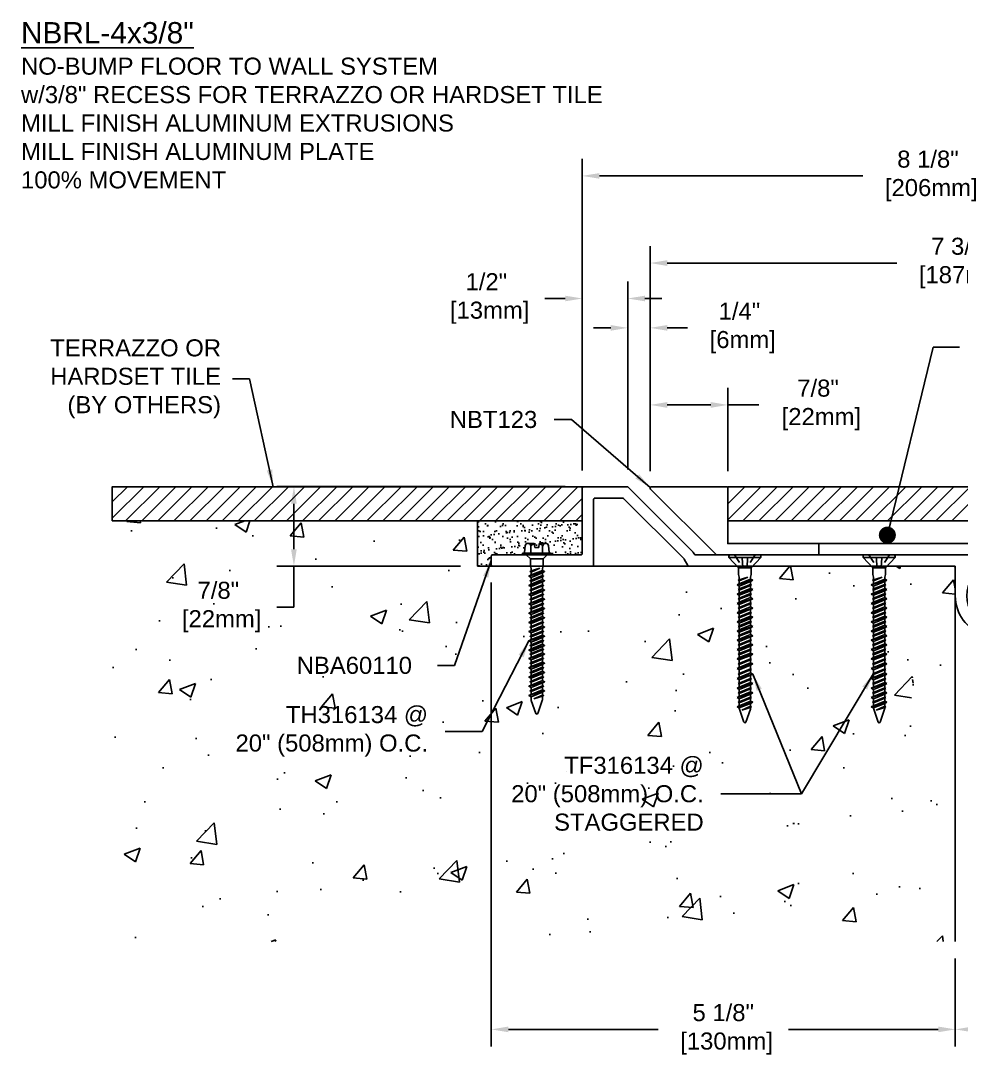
# Model space of a CAD drawing. Header units: inches. Extents: x -12.3 to 24.3, y -3.2 to 8.3.
# Drawn here: x -12.27 to -1.94, y -3.2 to 8.33 of the extents above; entities that cross this region are included whole.
import ezdxf

# ---------------------------------------------------------------- set-up
doc = ezdxf.new("R2010")
doc.units = ezdxf.units.IN
doc.header["$MEASUREMENT"] = 0
doc.linetypes.add('DASHED', pattern=[0.75, 0.5, -0.25])
for name, color, linetype in [('Anchors', 4, 'Continuous'), ('Conditions', 1, 'Continuous'), ('Dimensions', 3, 'Continuous'), ('Metals', 7, 'Continuous'), ('Text', 2, 'Continuous')]:
    doc.layers.add(name, color=color, linetype=linetype)
doc.styles.add('Arial', font='arial.ttf')
doc.dimstyles.new('Arial', dxfattribs={"dimtxt": 0.1875, "dimasz": 0.1875, "dimexe": 0.1875, "dimexo": 0.1875, "dimgap": 0.1875, "dimtad": 0, "dimtih": 1, "dimtoh": 1, "dimdec": 4, "dimzin": 0, "dimdsep": 46, "dimlunit": 4, "dimtxsty": 'Arial', "dimcen": 0.1875, "dimadec": 0, "dimazin": 0, "dimtfac": 1, "dimtdec": 4, "dimtofl": 0, "dimtmove": 0, "dimatfit": 3, "dimfxl": 0, "dimfrac": 2, "dimtolj": 1, "dimtzin": 0, "dimarcsym": 0})

# ---------------------------------------------------------------- blocks, each defined once
blk = doc.blocks.new('*D0')
at = {"layer": 'Defpoints', "color": 0}
for p in [(-5.6, 5.276), (-6.1, 3.197), (-5.6, 3.207)]:
    blk.add_point(p, dxfattribs=at)
at = {"layer": 'Dimensions', "color": 0, "lineweight": -2}
for p, q in [((-6.1, 3.384), (-6.1, 5.463)), ((-5.6, 3.394), (-5.6, 5.463)), ((-6.287, 5.276), (-6.511, 5.276)), ((-5.412, 5.276), (-5.225, 5.276))]:
    blk.add_line(p, q, dxfattribs=at)
at = {"layer": 'Dimensions', "color": 0}
for points in [[(-6.287, 5.307), (-6.287, 5.245), (-6.1, 5.276)], [(-5.412, 5.307), (-5.412, 5.245), (-5.6, 5.276)]]:
    blk.add_solid(points, dxfattribs=at)
at = {"layer": 'Dimensions', "color": 0, "insert": (-7.154, 5.276), "char_height": 0.1875, "attachment_point": 5, "style": 'Arial'}
blk.add_mtext('\\A1;1/2"\\P [13mm]', dxfattribs=at)
blk = doc.blocks.new('*D1')
at = {"layer": 'Defpoints', "color": 0}
for p in [(-2, -1.795), (2, -1.795), (2, -2.761)]:
    blk.add_point(p, dxfattribs=at)
at = {"layer": 'Dimensions', "color": 0, "lineweight": -2}
for p, q in [((-2, -1.983), (-2, -2.948)), ((2, -1.983), (2, -2.948)), ((-1.812, -2.761), (-0.7, -2.761)), ((1.812, -2.761), (0.732, -2.761))]:
    blk.add_line(p, q, dxfattribs=at)
at = {"layer": 'Dimensions', "color": 0}
for points in [[(-1.812, -2.73), (-1.812, -2.792), (-2, -2.761)], [(1.812, -2.73), (1.812, -2.792), (2, -2.761)]]:
    blk.add_solid(points, dxfattribs=at)
at = {"layer": 'Dimensions', "color": 0, "insert": (0.016, -2.761), "char_height": 0.1875, "attachment_point": 5, "style": 'Arial'}
blk.add_mtext('\\A1;4"\\P [102mm]', dxfattribs=at)
blk = doc.blocks.new('*D2')
at = {"layer": 'Defpoints', "color": 0}
for p in [(-6.1, 3.207), (-9.269, 2.332), (-7.25, 2.332)]:
    blk.add_point(p, dxfattribs=at)
at = {"layer": 'Dimensions', "color": 0, "lineweight": -2}
for p, q in [((-6.287, 3.207), (-9.457, 3.207)), ((-9.269, 3.019), (-9.269, 2.519)), ((-7.437, 2.332), (-9.457, 2.332)), ((-9.269, 2.332), (-9.269, 1.883)), ((-9.269, 1.883), (-9.457, 1.883))]:
    blk.add_line(p, q, dxfattribs=at)
at = {"layer": 'Dimensions', "color": 0}
for points in [[(-9.301, 3.019), (-9.238, 3.019), (-9.269, 3.207)], [(-9.301, 2.519), (-9.238, 2.519), (-9.269, 2.332)]]:
    blk.add_solid(points, dxfattribs=at)
at = {"layer": 'Dimensions', "color": 0, "insert": (-10.1, 1.883), "char_height": 0.1875, "attachment_point": 5, "style": 'Arial'}
blk.add_mtext('\\A1;7/8"\\P [22mm]', dxfattribs=at)
blk = doc.blocks.new('*D3')
at = {"layer": 'Defpoints', "color": 0}
for p in [(2, 6.624), (-6.1, 3.197), (2, 3.207)]:
    blk.add_point(p, dxfattribs=at)
at = {"layer": 'Dimensions', "color": 0, "lineweight": -2}
for p, q in [((-6.1, 3.384), (-6.1, 6.812)), ((2, 3.394), (2, 6.812)), ((-5.912, 6.624), (-3.016, 6.624)), ((1.812, 6.624), (-1.584, 6.624))]:
    blk.add_line(p, q, dxfattribs=at)
at = {"layer": 'Dimensions', "color": 0}
for points in [[(-5.912, 6.655), (-5.912, 6.593), (-6.1, 6.624)], [(1.812, 6.655), (1.812, 6.593), (2, 6.624)]]:
    blk.add_solid(points, dxfattribs=at)
at = {"layer": 'Dimensions', "color": 0, "insert": (-2.3, 6.624), "char_height": 0.1875, "attachment_point": 5, "style": 'Arial'}
blk.add_mtext('\\A1;8 1/8"\\P [206mm]', dxfattribs=at)
blk = doc.blocks.new('A$C63CB1885')
for p, q in [((-0.176, 0), (-0.175, 0.018)), ((-0.176, 0), (0.176, 0)), ((-0.176, 0), (-0.07, -0.113)), ((-0.163, 0.029), (0.163, 0.029)), ((0.07, -0.113), (0.176, 0)), ((0.176, 0), (0.175, 0.018)), ((-0.07, -0.113), (0.07, -0.113)), ((-0.07, -0.113), (-0.07, -0.18)), ((0.07, -0.113), (0.07, -0.18)), ((-0.074, -0.251), (0.032, -0.215)), ((-0.069, -0.189), (-0.063, -0.215)), ((-0.062, -0.245), (0.032, -0.215)), ((0.032, -0.215), (-0.062, -0.257)), ((-0.062, -0.225), (-0.062, -0.245)), ((0.062, -0.225), (0.062, -0.238)), ((0.069, -0.189), (0.063, -0.215)), ((-0.086, -0.302), (0.086, -0.251)), ((-0.086, -0.302), (-0.062, -0.289)), ((-0.086, -0.302), (-0.062, -0.315)), ((-0.074, -0.251), (-0.062, -0.245)), ((-0.074, -0.251), (-0.062, -0.257)), ((-0.074, -0.353), (0.074, -0.302)), ((0.062, -0.238), (-0.062, -0.289)), ((-0.062, -0.257), (-0.062, -0.289)), ((0.062, -0.264), (-0.062, -0.315)), ((-0.062, -0.346), (0.062, -0.296)), ((0.062, -0.308), (-0.062, -0.359)), ((-0.062, -0.315), (-0.062, -0.346)), ((0.062, -0.34), (-0.062, -0.391)), ((0.086, -0.251), (0.062, -0.238)), ((0.086, -0.251), (0.062, -0.264)), ((0.062, -0.264), (0.062, -0.296)), ((0.074, -0.302), (0.062, -0.296)), ((0.074, -0.302), (0.062, -0.308)), ((0.062, -0.308), (0.062, -0.34)), ((0.086, -0.353), (0.062, -0.34)), ((-0.086, -0.403), (0.086, -0.353)), ((-0.086, -0.403), (-0.062, -0.391)), ((-0.086, -0.403), (-0.062, -0.416)), ((-0.086, -0.505), (0.086, -0.454)), ((-0.074, -0.353), (-0.062, -0.346)), ((-0.074, -0.353), (-0.062, -0.359)), ((-0.074, -0.454), (0.074, -0.403)), ((-0.074, -0.454), (-0.062, -0.448)), ((-0.074, -0.454), (-0.062, -0.46)), ((-0.062, -0.359), (-0.062, -0.391)), ((0.062, -0.366), (-0.062, -0.416)), ((-0.062, -0.448), (0.062, -0.397)), ((0.062, -0.41), (-0.062, -0.46)), ((-0.062, -0.416), (-0.062, -0.448)), ((0.062, -0.441), (-0.062, -0.492)), ((-0.062, -0.46), (-0.062, -0.492)), ((0.086, -0.353), (0.062, -0.366)), ((0.062, -0.366), (0.062, -0.397)), ((0.074, -0.403), (0.062, -0.397)), ((0.074, -0.403), (0.062, -0.41)), ((0.062, -0.41), (0.062, -0.441)), ((0.086, -0.454), (0.062, -0.441)), ((0.086, -0.454), (0.062, -0.467)), ((-0.086, -0.505), (-0.062, -0.492)), ((-0.086, -0.505), (-0.062, -0.518)), ((-0.086, -0.607), (0.086, -0.556)), ((-0.074, -0.556), (0.074, -0.505)), ((-0.074, -0.556), (-0.062, -0.55)), ((-0.074, -0.556), (-0.062, -0.562)), ((0.062, -0.467), (-0.062, -0.518)), ((-0.062, -0.55), (0.062, -0.499)), ((0.062, -0.511), (-0.062, -0.562)), ((-0.062, -0.518), (-0.062, -0.55)), ((0.062, -0.543), (-0.062, -0.594)), ((-0.062, -0.562), (-0.062, -0.594)), ((0.062, -0.569), (-0.062, -0.619)), ((0.062, -0.467), (0.062, -0.499)), ((0.074, -0.505), (0.062, -0.499)), ((0.074, -0.505), (0.062, -0.511)), ((0.062, -0.511), (0.062, -0.543)), ((0.086, -0.556), (0.062, -0.543)), ((0.086, -0.556), (0.062, -0.569)), ((0.062, -0.569), (0.062, -0.6)), ((-0.086, -0.607), (-0.062, -0.594)), ((-0.086, -0.607), (-0.062, -0.619)), ((-0.086, -0.708), (0.086, -0.657)), ((-0.074, -0.657), (0.074, -0.607)), ((-0.074, -0.657), (-0.062, -0.651)), ((-0.074, -0.657), (-0.062, -0.664)), ((-0.062, -0.651), (0.062, -0.6)), ((0.062, -0.613), (-0.062, -0.664)), ((-0.062, -0.619), (-0.062, -0.651)), ((0.062, -0.644), (-0.062, -0.695)), ((-0.062, -0.664), (-0.062, -0.695)), ((0.062, -0.67), (-0.062, -0.721)), ((0.074, -0.607), (0.062, -0.6)), ((0.074, -0.607), (0.062, -0.613)), ((0.062, -0.613), (0.062, -0.644)), ((0.086, -0.657), (0.062, -0.644)), ((0.086, -0.657), (0.062, -0.67)), ((0.062, -0.67), (0.062, -0.702)), ((-0.086, -0.708), (-0.062, -0.695)), ((-0.086, -0.708), (-0.062, -0.721)), ((-0.086, -0.81), (0.086, -0.759)), ((-0.086, -0.81), (-0.062, -0.797)), ((-0.074, -0.759), (0.074, -0.708)), ((-0.074, -0.759), (-0.062, -0.753)), ((-0.074, -0.759), (-0.062, -0.765)), ((-0.062, -0.753), (0.062, -0.702)), ((0.062, -0.714), (-0.062, -0.765)), ((-0.062, -0.721), (-0.062, -0.753)), ((0.062, -0.746), (-0.062, -0.797)), ((-0.062, -0.765), (-0.062, -0.797)), ((0.062, -0.772), (-0.062, -0.823)), ((-0.062, -0.854), (0.062, -0.804)), ((0.074, -0.708), (0.062, -0.702)), ((0.074, -0.708), (0.062, -0.714)), ((0.062, -0.714), (0.062, -0.746)), ((0.086, -0.759), (0.062, -0.746)), ((0.086, -0.759), (0.062, -0.772)), ((0.062, -0.772), (0.062, -0.804)), ((0.074, -0.81), (0.062, -0.804)), ((-0.086, -0.81), (-0.062, -0.823)), ((-0.086, -0.911), (0.086, -0.86)), ((-0.086, -0.911), (-0.062, -0.898)), ((-0.086, -0.911), (-0.062, -0.924)), ((-0.074, -0.86), (0.074, -0.81)), ((-0.074, -0.86), (-0.062, -0.854)), ((-0.074, -0.86), (-0.062, -0.867)), ((-0.074, -0.962), (0.074, -0.911)), ((0.062, -0.816), (-0.062, -0.867)), ((-0.062, -0.823), (-0.062, -0.854)), ((0.062, -0.848), (-0.062, -0.898)), ((-0.062, -0.867), (-0.062, -0.898)), ((0.062, -0.873), (-0.062, -0.924)), ((-0.062, -0.956), (0.062, -0.905)), ((0.062, -0.917), (-0.062, -0.968)), ((0.074, -0.81), (0.062, -0.816)), ((0.062, -0.816), (0.062, -0.848)), ((0.086, -0.86), (0.062, -0.848)), ((0.086, -0.86), (0.062, -0.873)), ((0.062, -0.873), (0.062, -0.905)), ((0.074, -0.911), (0.062, -0.905)), ((0.074, -0.911), (0.062, -0.917)), ((0.062, -0.917), (0.062, -0.949)), ((-0.086, -1.013), (0.086, -0.962)), ((-0.086, -1.013), (-0.062, -1)), ((-0.086, -1.013), (-0.062, -1.026)), ((-0.074, -0.962), (-0.062, -0.956)), ((-0.074, -0.962), (-0.062, -0.968)), ((-0.074, -1.064), (0.074, -1.013)), ((-0.062, -0.924), (-0.062, -0.956)), ((0.062, -0.949), (-0.062, -1)), ((-0.062, -0.968), (-0.062, -1)), ((0.062, -0.975), (-0.062, -1.026)), ((-0.062, -1.057), (0.062, -1.007)), ((0.062, -1.019), (-0.062, -1.07)), ((-0.062, -1.026), (-0.062, -1.057)), ((0.086, -0.962), (0.062, -0.949)), ((0.086, -0.962), (0.062, -0.975)), ((0.062, -0.975), (0.062, -1.007)), ((0.074, -1.013), (0.062, -1.007)), ((0.074, -1.013), (0.062, -1.019)), ((0.062, -1.019), (0.062, -1.051)), ((-0.086, -1.114), (0.086, -1.064)), ((-0.086, -1.114), (-0.062, -1.101)), ((-0.086, -1.114), (-0.062, -1.127)), ((-0.074, -1.064), (-0.062, -1.057)), ((-0.074, -1.064), (-0.062, -1.07)), ((-0.074, -1.171), (0.074, -1.121)), ((0.062, -1.051), (-0.062, -1.101)), ((-0.062, -1.07), (-0.062, -1.101)), ((0.062, -1.077), (-0.062, -1.127)), ((-0.062, -1.165), (0.062, -1.115)), ((0.062, -1.127), (-0.062, -1.178)), ((-0.062, -1.127), (-0.062, -1.165)), ((0.086, -1.064), (0.062, -1.051)), ((0.086, -1.064), (0.062, -1.077)), ((0.062, -1.077), (0.062, -1.115)), ((0.074, -1.121), (0.062, -1.115)), ((0.074, -1.121), (0.062, -1.127)), ((0.062, -1.127), (0.062, -1.159)), ((-0.086, -1.222), (0.086, -1.171)), ((-0.086, -1.222), (-0.062, -1.209)), ((-0.086, -1.222), (-0.062, -1.235)), ((-0.074, -1.171), (-0.062, -1.165)), ((-0.074, -1.171), (-0.062, -1.178)), ((-0.074, -1.282), (0.074, -1.231)), ((0.062, -1.159), (-0.062, -1.209)), ((-0.062, -1.178), (-0.062, -1.209)), ((0.062, -1.184), (-0.062, -1.235)), ((-0.062, -1.275), (0.062, -1.225)), ((-0.062, -1.235), (-0.062, -1.275)), ((0.062, -1.237), (-0.062, -1.288)), ((0.086, -1.171), (0.062, -1.159)), ((0.086, -1.171), (0.062, -1.184)), ((0.062, -1.184), (0.062, -1.225)), ((0.074, -1.231), (0.062, -1.225)), ((0.074, -1.231), (0.062, -1.237)), ((0.062, -1.237), (0.062, -1.269)), ((-0.086, -1.332), (0.086, -1.282)), ((-0.086, -1.332), (-0.062, -1.319)), ((-0.086, -1.332), (-0.062, -1.345)), ((-0.074, -1.282), (-0.062, -1.275)), ((-0.074, -1.282), (-0.062, -1.288)), ((-0.074, -1.387), (0.074, -1.336)), ((-0.074, -1.387), (-0.062, -1.381)), ((0.062, -1.269), (-0.062, -1.319)), ((-0.062, -1.288), (-0.062, -1.319)), ((0.062, -1.295), (-0.062, -1.345)), ((-0.062, -1.381), (0.062, -1.33)), ((0.062, -1.343), (-0.062, -1.393)), ((-0.062, -1.345), (-0.062, -1.381)), ((0.062, -1.374), (-0.062, -1.425)), ((0.086, -1.282), (0.062, -1.269)), ((0.086, -1.282), (0.062, -1.295)), ((0.062, -1.295), (0.062, -1.33)), ((0.074, -1.336), (0.062, -1.33)), ((0.074, -1.336), (0.062, -1.343)), ((0.062, -1.343), (0.062, -1.374)), ((0.086, -1.387), (0.062, -1.374)), ((-0.086, -1.438), (0.086, -1.387)), ((-0.086, -1.438), (-0.062, -1.425)), ((-0.086, -1.438), (-0.062, -1.451)), ((-0.086, -1.54), (0.086, -1.489)), ((-0.074, -1.387), (-0.062, -1.393)), ((-0.074, -1.489), (0.074, -1.439)), ((-0.074, -1.489), (-0.062, -1.483)), ((-0.074, -1.489), (-0.062, -1.496)), ((-0.062, -1.393), (-0.062, -1.425)), ((0.062, -1.4), (-0.062, -1.451)), ((-0.062, -1.483), (0.062, -1.433)), ((0.062, -1.445), (-0.062, -1.496)), ((-0.062, -1.451), (-0.062, -1.483)), ((0.062, -1.477), (-0.062, -1.527)), ((-0.062, -1.496), (-0.062, -1.527)), ((0.086, -1.387), (0.062, -1.4)), ((0.062, -1.4), (0.062, -1.433)), ((0.074, -1.439), (0.062, -1.433)), ((0.074, -1.439), (0.062, -1.445)), ((0.062, -1.445), (0.062, -1.477)), ((0.086, -1.489), (0.062, -1.477)), ((0.086, -1.489), (0.062, -1.502)), ((-0.086, -1.54), (-0.062, -1.527)), ((-0.086, -1.54), (-0.062, -1.553)), ((-0.086, -1.643), (0.086, -1.592)), ((-0.074, -1.592), (0.074, -1.541)), ((-0.074, -1.592), (-0.062, -1.586)), ((-0.074, -1.592), (-0.062, -1.598)), ((0.062, -1.502), (-0.062, -1.553)), ((-0.062, -1.586), (0.062, -1.535)), ((0.062, -1.547), (-0.062, -1.598)), ((-0.062, -1.553), (-0.062, -1.586)), ((0.062, -1.579), (-0.062, -1.63)), ((-0.062, -1.598), (-0.062, -1.63)), ((0.062, -1.605), (-0.062, -1.655)), ((0.062, -1.502), (0.062, -1.535)), ((0.074, -1.541), (0.062, -1.535)), ((0.074, -1.541), (0.062, -1.547)), ((0.062, -1.547), (0.062, -1.579)), ((0.086, -1.592), (0.062, -1.579)), ((0.086, -1.592), (0.062, -1.605)), ((0.062, -1.605), (0.062, -1.652)), ((-0.086, -1.643), (-0.062, -1.63)), ((-0.086, -1.643), (-0.062, -1.655)), ((-0.06, -1.668), (-0.01, -1.81)), ((-0.034, -1.679), (0.062, -1.636)), ((-0.034, -1.679), (0.074, -1.643)), ((0.062, -1.649), (-0.034, -1.679)), ((0.06, -1.668), (0.01, -1.81)), ((0.074, -1.643), (0.062, -1.636)), ((0.074, -1.643), (0.062, -1.649))]:
    blk.add_line(p, q)
at = {"linetype": 'DASHED', "ltscale": 0.025}
for p, q in [((-0.113, 0.029), (-0.024, -0.106)), ((-0.024, -0.106), (-0.031, 0.028)), ((0.024, -0.106), (0.031, 0.029)), ((0.112, 0.029), (0.024, -0.106)), ((-0.024, -0.106), (0.024, -0.106))]:
    blk.add_line(p, q, dxfattribs=at)
for centre, radius, start, end in [((-0.163, 0.017), 0.0112, 90, 175), ((0.163, 0.017), 0.0112, 5, 90), ((-0.023, -0.18), 0.0465, 180, 191.9357), ((-0.109, -0.225), 0.0465, 0, 11.9357), ((0.109, -0.225), 0.0465, 168.0643, 180), ((0.023, -0.18), 0.0465, 348.0643, 0), ((-0.016, -1.652), 0.0465, 183.9476, 199.3058), ((0.016, -1.652), 0.0465, 340.6942, 0), ((0, -1.806), 0.0106, 204.1001, 335.8999)]:
    blk.add_arc(centre, radius, start, end)
blk = doc.blocks.new('TF316134')
blk.add_blockref('A$C63CB1885', (0, -0.0285))
blk = doc.blocks.new('TH316134')
for p, q in [((-0.097, 0.127), (-0.027, 0.127)), ((-0.023, 0.083), (-0.027, 0.127)), ((0.023, 0.083), (0.027, 0.127)), ((0.027, 0.127), (0.097, 0.127)), ((-0.157, 0.019), (0.157, 0.019)), ((-0.157, 0), (-0.157, 0.019)), ((-0.157, 0), (0.157, 0)), ((-0.135, 0.029), (-0.129, 0.1)), ((-0.115, 0), (-0.07, -0.045)), ((-0.065, 0.019), (-0.065, 0.1)), ((-0.023, 0.083), (0.023, 0.083)), ((0.064, 0.019), (0.064, 0.1)), ((0.115, 0), (0.07, -0.045)), ((0.135, 0.029), (0.129, 0.1)), ((0.157, 0.019), (0.157, 0)), ((-0.086, -0.234), (0.086, -0.184)), ((-0.074, -0.184), (0.032, -0.147)), ((0.032, -0.147), (-0.062, -0.19)), ((-0.062, -0.177), (0.032, -0.147)), ((0.062, -0.171), (-0.062, -0.221)), ((0.062, -0.197), (-0.062, -0.247)), ((-0.062, -0.279), (0.062, -0.228)), ((-0.086, -0.336), (0.086, -0.285)), ((-0.074, -0.285), (0.074, -0.234)), ((-0.074, -0.387), (0.074, -0.336)), ((0.062, -0.241), (-0.062, -0.291)), ((0.062, -0.272), (-0.062, -0.323)), ((0.062, -0.298), (-0.062, -0.349)), ((-0.062, -0.381), (0.062, -0.33)), ((0.062, -0.342), (-0.062, -0.393)), ((-0.086, -0.437), (0.086, -0.387)), ((-0.074, -0.488), (0.074, -0.437)), ((0.062, -0.374), (-0.062, -0.425)), ((0.062, -0.4), (-0.062, -0.45)), ((-0.062, -0.482), (0.062, -0.431)), ((0.062, -0.444), (-0.062, -0.494)), ((-0.086, -0.539), (0.086, -0.488)), ((-0.074, -0.59), (0.074, -0.539)), ((0.062, -0.475), (-0.062, -0.526)), ((0.062, -0.501), (-0.062, -0.552)), ((-0.062, -0.584), (0.062, -0.533)), ((0.062, -0.545), (-0.062, -0.596)), ((-0.086, -0.641), (0.086, -0.59)), ((-0.086, -0.742), (0.086, -0.691)), ((-0.074, -0.691), (0.074, -0.641)), ((0.062, -0.577), (-0.062, -0.628)), ((0.062, -0.603), (-0.062, -0.654)), ((-0.062, -0.685), (0.062, -0.634)), ((0.062, -0.647), (-0.062, -0.698)), ((0.062, -0.678), (-0.062, -0.729)), ((-0.086, -0.844), (0.086, -0.793)), ((-0.074, -0.793), (0.074, -0.742)), ((0.062, -0.704), (-0.062, -0.755)), ((-0.062, -0.787), (0.062, -0.736)), ((0.062, -0.748), (-0.062, -0.799)), ((0.062, -0.78), (-0.062, -0.831)), ((0.062, -0.806), (-0.062, -0.857)), ((-0.086, -0.945), (0.086, -0.895)), ((-0.074, -0.895), (0.074, -0.844)), ((-0.062, -0.888), (0.062, -0.838)), ((0.062, -0.85), (-0.062, -0.901)), ((0.062, -0.882), (-0.062, -0.932)), ((0.062, -0.907), (-0.062, -0.958)), ((-0.086, -1.047), (0.086, -0.996)), ((-0.074, -0.996), (0.074, -0.945)), ((-0.062, -0.99), (0.062, -0.939)), ((0.062, -0.951), (-0.062, -1.002)), ((0.062, -0.983), (-0.062, -1.034)), ((0.062, -1.009), (-0.062, -1.06)), ((-0.062, -1.084), (0.062, -1.033)), ((-0.086, -1.141), (0.086, -1.09)), ((-0.074, -1.09), (0.074, -1.039)), ((-0.074, -1.191), (0.074, -1.141)), ((0.062, -1.045), (-0.062, -1.096)), ((0.062, -1.077), (-0.062, -1.128)), ((0.062, -1.103), (-0.062, -1.154)), ((-0.062, -1.185), (0.062, -1.134)), ((0.062, -1.147), (-0.062, -1.198)), ((-0.086, -1.242), (0.086, -1.191)), ((-0.074, -1.293), (0.074, -1.242)), ((0.062, -1.178), (-0.062, -1.229)), ((0.062, -1.204), (-0.062, -1.255)), ((-0.062, -1.287), (0.062, -1.236)), ((0.062, -1.248), (-0.062, -1.299)), ((-0.086, -1.344), (0.086, -1.293)), ((-0.074, -1.395), (0.074, -1.344)), ((0.062, -1.28), (-0.062, -1.331)), ((0.062, -1.306), (-0.062, -1.357)), ((-0.062, -1.388), (0.062, -1.338)), ((0.062, -1.35), (-0.062, -1.401)), ((0.062, -1.382), (-0.062, -1.432)), ((-0.086, -1.445), (0.086, -1.395)), ((-0.086, -1.547), (0.086, -1.496)), ((-0.074, -1.496), (0.074, -1.445)), ((0.062, -1.407), (-0.062, -1.458)), ((-0.062, -1.49), (0.062, -1.439)), ((0.062, -1.451), (-0.062, -1.502)), ((0.062, -1.483), (-0.062, -1.534)), ((0.062, -1.509), (-0.062, -1.56)), ((-0.034, -1.584), (0.062, -1.541)), ((-0.034, -1.584), (0.074, -1.547)), ((0.062, -1.553), (-0.034, -1.584))]:
    blk.add_line(p, q)
blk.add_lwpolyline([(0.07, -0.045), (-0.07, -0.045), (-0.07, -0.112, 0.052126), (-0.069, -0.122), (-0.063, -0.148, -0.052126), (-0.062, -0.157), (-0.062, -0.177), (-0.074, -0.184), (-0.062, -0.19), (-0.062, -0.221), (-0.086, -0.234), (-0.062, -0.247), (-0.062, -0.279), (-0.074, -0.285), (-0.062, -0.291), (-0.062, -0.323), (-0.086, -0.336), (-0.062, -0.349), (-0.062, -0.381), (-0.074, -0.387), (-0.062, -0.393), (-0.062, -0.425), (-0.086, -0.437), (-0.062, -0.45), (-0.062, -0.482), (-0.074, -0.488), (-0.062, -0.494), (-0.062, -0.526), (-0.086, -0.539), (-0.062, -0.552), (-0.062, -0.584), (-0.074, -0.59), (-0.062, -0.596), (-0.062, -0.628), (-0.086, -0.641), (-0.062, -0.654), (-0.062, -0.685), (-0.074, -0.691), (-0.062, -0.698), (-0.062, -0.729), (-0.086, -0.742), (-0.062, -0.755), (-0.062, -0.787), (-0.074, -0.793), (-0.062, -0.799), (-0.062, -0.831), (-0.086, -0.844), (-0.062, -0.857), (-0.062, -0.888), (-0.074, -0.895), (-0.062, -0.901), (-0.062, -0.932), (-0.086, -0.945), (-0.062, -0.958), (-0.062, -0.99), (-0.074, -0.996), (-0.062, -1.002), (-0.062, -1.034), (-0.086, -1.047), (-0.062, -1.06), (-0.062, -1.084), (-0.074, -1.09), (-0.062, -1.096), (-0.062, -1.128), (-0.086, -1.141), (-0.062, -1.154), (-0.062, -1.185), (-0.074, -1.191), (-0.062, -1.198), (-0.062, -1.229), (-0.086, -1.242), (-0.062, -1.255), (-0.062, -1.287), (-0.074, -1.293), (-0.062, -1.299), (-0.062, -1.331), (-0.086, -1.344), (-0.062, -1.357), (-0.062, -1.388), (-0.074, -1.395), (-0.062, -1.401), (-0.062, -1.432), (-0.086, -1.445), (-0.062, -1.458), (-0.062, -1.49), (-0.074, -1.496), (-0.062, -1.502), (-0.062, -1.534), (-0.086, -1.547), (-0.062, -1.56), (-0.062, -1.586, 0.084437), (-0.06, -1.601), (-0.01, -1.744, 0.648167), (0.01, -1.744), (0.06, -1.601, 0.084437), (0.062, -1.586), (0.062, -1.553), (0.074, -1.547), (0.062, -1.541), (0.062, -1.509), (0.086, -1.496), (0.062, -1.483), (0.062, -1.451), (0.074, -1.445), (0.062, -1.439), (0.062, -1.407), (0.086, -1.395), (0.062, -1.382), (0.062, -1.35), (0.074, -1.344), (0.062, -1.338), (0.062, -1.306), (0.086, -1.293), (0.062, -1.28), (0.062, -1.248), (0.074, -1.242), (0.062, -1.236), (0.062, -1.204), (0.086, -1.191), (0.062, -1.178), (0.062, -1.147), (0.074, -1.141), (0.062, -1.134), (0.062, -1.103), (0.086, -1.09), (0.062, -1.077), (0.062, -1.045), (0.074, -1.039), (0.062, -1.033), (0.062, -1.009), (0.086, -0.996), (0.062, -0.983), (0.062, -0.951), (0.074, -0.945), (0.062, -0.939), (0.062, -0.907), (0.086, -0.895), (0.062, -0.882), (0.062, -0.85), (0.074, -0.844), (0.062, -0.838), (0.062, -0.806), (0.086, -0.793), (0.062, -0.78), (0.062, -0.748), (0.074, -0.742), (0.062, -0.736), (0.062, -0.704), (0.086, -0.691), (0.062, -0.678), (0.062, -0.647), (0.074, -0.641), (0.062, -0.634), (0.062, -0.603), (0.086, -0.59), (0.062, -0.577), (0.062, -0.545), (0.074, -0.539), (0.062, -0.533), (0.062, -0.501), (0.086, -0.488), (0.062, -0.475), (0.062, -0.444), (0.074, -0.437), (0.062, -0.431), (0.062, -0.4), (0.086, -0.387), (0.062, -0.374), (0.062, -0.342), (0.074, -0.336), (0.062, -0.33), (0.062, -0.298), (0.086, -0.285), (0.062, -0.272), (0.062, -0.241), (0.074, -0.234), (0.062, -0.228), (0.062, -0.197), (0.086, -0.184), (0.062, -0.171), (0.062, -0.157, -0.052126), (0.063, -0.148), (0.069, -0.122, 0.052126), (0.07, -0.112)], format="xyb", close=True)
for centre, radius, start, end in [((-0.097, 0.095), 0.0327, 9.285, 170.715), ((0, 0.038), 0.0896, 107.4215, 136.0407), ((0, 0.038), 0.0896, 43.9593, 72.5785), ((0.097, 0.095), 0.0327, 9.285, 170.715), ((-0.146, 0.03), 0.0112, 270, 355), ((0.146, 0.03), 0.0112, 185, 270)]:
    blk.add_arc(centre, radius, start, end)
blk = doc.blocks.new('*D9')
at = {"layer": 'Defpoints', "color": 0}
for p in [(-5.354, 4.953), (-5.6, 3.207), (-5.354, 3.192)]:
    blk.add_point(p, dxfattribs=at)
at = {"layer": 'Dimensions', "color": 0, "lineweight": -2}
for p, q in [((-5.6, 3.394), (-5.6, 5.141)), ((-5.354, 3.379), (-5.354, 5.141)), ((-5.787, 4.953), (-5.975, 4.953)), ((-5.166, 4.953), (-4.942, 4.953))]:
    blk.add_line(p, q, dxfattribs=at)
at = {"layer": 'Dimensions', "color": 0}
for points in [[(-5.787, 4.984), (-5.787, 4.922), (-5.6, 4.953)], [(-5.166, 4.984), (-5.166, 4.922), (-5.354, 4.953)]]:
    blk.add_solid(points, dxfattribs=at)
at = {"layer": 'Dimensions', "color": 0, "insert": (-4.372, 4.953), "char_height": 0.1875, "attachment_point": 5, "style": 'Arial'}
blk.add_mtext('\\A1;1/4"\\P [6mm]', dxfattribs=at)
blk = doc.blocks.new('*D10')
at = {"layer": 'Defpoints', "color": 0}
for p in [(-7.1, 2.342), (-2, -1.795), (-2, -2.761)]:
    blk.add_point(p, dxfattribs=at)
at = {"layer": 'Dimensions', "color": 0, "lineweight": -2}
for p, q in [((-7.1, 2.154), (-7.1, -2.948)), ((-2, -1.983), (-2, -2.948)), ((-6.912, -2.761), (-5.266, -2.761)), ((-2.187, -2.761), (-3.834, -2.761))]:
    blk.add_line(p, q, dxfattribs=at)
at = {"layer": 'Dimensions', "color": 0}
for points in [[(-6.912, -2.73), (-6.912, -2.792), (-7.1, -2.761)], [(-2.187, -2.73), (-2.187, -2.792), (-2, -2.761)]]:
    blk.add_solid(points, dxfattribs=at)
at = {"layer": 'Dimensions', "color": 0, "insert": (-4.55, -2.761), "char_height": 0.1875, "attachment_point": 5, "style": 'Arial'}
blk.add_mtext('\\A1;5 1/8"\\P [130mm]', dxfattribs=at)
blk = doc.blocks.new('*D11')
at = {"layer": 'Defpoints', "color": 0}
for p in [(-5.354, 5.666), (-5.354, 3.192), (2, 3.207)]:
    blk.add_point(p, dxfattribs=at)
at = {"layer": 'Dimensions', "color": 0, "lineweight": -2}
for p, q in [((-5.354, 3.379), (-5.354, 5.853)), ((2, 3.394), (2, 5.853)), ((-5.166, 5.666), (-2.643, 5.666)), ((1.812, 5.666), (-1.211, 5.666))]:
    blk.add_line(p, q, dxfattribs=at)
at = {"layer": 'Dimensions', "color": 0}
for points in [[(-5.166, 5.697), (-5.166, 5.634), (-5.354, 5.666)], [(1.812, 5.697), (1.812, 5.634), (2, 5.666)]]:
    blk.add_solid(points, dxfattribs=at)
at = {"layer": 'Dimensions', "color": 0, "insert": (-1.927, 5.666), "char_height": 0.1875, "attachment_point": 5, "style": 'Arial'}
blk.add_mtext('\\A1;7 3/8"\\P [187mm]', dxfattribs=at)
blk = doc.blocks.new('NBA60110')
blk.add_lwpolyline([(2.161, 0.007, 0.267949), (2.174, 0), (5.085, 0, -0.414214), (5.1, -0.015), (5.1, -0.325, 0.738322), (5.922, -0.578, 0.436073), (5.912, -0.534), (5.857, -0.502, 0.388901), (5.816, -0.511, -3.172023), (5.816, -0.139, 0.388901), (5.857, -0.148), (5.912, -0.116, 0.436073), (5.922, -0.072, 0.248202), (5.55, 0.125), (2.246, 0.125, -0.267949), (2.233, 0.132), (2.221, 0.153, 0.065543), (2.219, 0.156), (1.504, 0.871, 0.198912), (1.494, 0.875), (1.015, 0.875, 0.414214), (1, 0.86), (1, 0.14, -0.414214), (0.985, 0.125), (0.015, 0.125, 0.414214), (0, 0.11), (0, 0.015, 0.414214), (0.015, 0), (1.11, 0, 0.414214), (1.125, 0.015), (1.125, 0.735, -0.414214), (1.14, 0.75), (1.442, 0.75, -0.198912), (1.453, 0.746), (2.119, 0.08, -0.065543), (2.121, 0.077)], format="xyb", close=True)
blk = doc.blocks.new('NBT123')
blk.add_lwpolyline([(-0.985, 0.61, 0.414214), (-1, 0.625), (-1.824, 0.625, 0.668179), (-1.834, 0.599), (-1.114, -0.121, 0.198912), (-1.104, -0.125), (0, -0.125, 0.414214), (0.015, -0.11), (0.015, -0.015, 0.414214), (0, 0), (-0.97, 0, -0.414214), (-0.985, 0.015)], format="xyb", close=True)
blk = doc.blocks.new('*D29')
at = {"layer": 'Defpoints', "color": 0}
for p in [(-5.354, 4.106), (-5.354, 3.192), (-4.5, 3.192)]:
    blk.add_point(p, dxfattribs=at)
at = {"layer": 'Dimensions', "color": 0, "lineweight": -2}
for p, q in [((-5.354, 3.379), (-5.354, 4.293)), ((-4.5, 3.379), (-4.5, 4.293)), ((-5.166, 4.106), (-4.688, 4.106)), ((-4.5, 4.106), (-4.16, 4.106))]:
    blk.add_line(p, q, dxfattribs=at)
at = {"layer": 'Dimensions', "color": 0}
for points in [[(-5.166, 4.137), (-5.166, 4.074), (-5.354, 4.106)], [(-4.688, 4.137), (-4.688, 4.074), (-4.5, 4.106)]]:
    blk.add_solid(points, dxfattribs=at)
at = {"layer": 'Dimensions', "color": 0, "insert": (-3.508, 4.106), "char_height": 0.1875, "attachment_point": 5, "style": 'Arial'}
blk.add_mtext('\\A1;7/8"\\P [22mm]', dxfattribs=at)

msp = doc.modelspace()

# ---------------------------------------------------------------- hatches: boundary and pattern name
at = {"layer": 'Conditions'}
h = msp.add_hatch(dxfattribs=at)
h.set_pattern_fill('ANSI31', color=256, style=0)
h.set_pattern_definition([(45, (6.02531, -4e-16), (-0.08838835, 0.08838835), [])])
h.paths.add_polyline_path([(-6.09969, 3.19675), (-6.09969, 3.20675), (-11.26564, 3.20675), (-11.26564, 2.83175), (-6.09969, 2.83175)])
h = msp.add_hatch(dxfattribs=at)
h.set_pattern_fill('ANSI31', color=256, style=0)
h.set_pattern_definition([(45, (-0.625, -2e-14), (-0.0883883, 0.0883883), [])])
h.paths.add_polyline_path([(1.75, 3.20675), (-4.50005, 3.20675), (-4.50005, 2.83175), (1.75, 2.83175)])
h = msp.add_hatch(dxfattribs=at)
h.set_pattern_fill('AR-CONC', color=256, scale=0.25, style=0)
h.paths.add_polyline_path([(-2, 2.32176, 0.41421356), (-2.01, 2.33175), (-2.31385, 2.33175), (-2.329, 2.31575), (-2.329, 2.2438), (-2.33549, 2.21307, 0.05212645), (-2.3365, 2.20346), (-2.3365, 2.19009), (-2.3125, 2.17716), (-2.3365, 2.16424), (-2.3365, 2.13254), (-2.32506, 2.12638), (-2.3365, 2.12022), (-2.3365, 2.08852), (-2.3125, 2.0756), (-2.3365, 2.06267), (-2.3365, 2.03098), (-2.32506, 2.02482), (-2.3365, 2.01865), (-2.3365, 1.98696), (-2.3125, 1.97404), (-2.3365, 1.96111), (-2.3365, 1.92942), (-2.32506, 1.92325), (-2.3365, 1.91709), (-2.3365, 1.8854), (-2.3125, 1.87247), (-2.3365, 1.85955), (-2.3365, 1.82786), (-2.32506, 1.82169), (-2.3365, 1.81553), (-2.3365, 1.78384), (-2.3125, 1.77091), (-2.3365, 1.75799), (-2.3365, 1.72629), (-2.32506, 1.72013), (-2.3365, 1.71397), (-2.3365, 1.68227), (-2.3125, 1.66935), (-2.3365, 1.65642), (-2.3365, 1.62473), (-2.32506, 1.61857), (-2.3365, 1.6124), (-2.3365, 1.58071), (-2.3125, 1.56779), (-2.3365, 1.55486), (-2.3365, 1.52317), (-2.32506, 1.517), (-2.3365, 1.51084), (-2.3365, 1.47915), (-2.3125, 1.46622), (-2.3365, 1.4533), (-2.3365, 1.42161), (-2.32506, 1.41544), (-2.3365, 1.40928), (-2.3365, 1.37759), (-2.3125, 1.36466), (-2.3365, 1.35174), (-2.3365, 1.31373), (-2.32506, 1.30756), (-2.3365, 1.3014), (-2.3365, 1.26971), (-2.3125, 1.25678), (-2.3365, 1.24386), (-2.3365, 1.2036), (-2.32506, 1.19743), (-2.3365, 1.19127), (-2.3365, 1.15958), (-2.3125, 1.14665), (-2.3365, 1.13373), (-2.3365, 1.09797), (-2.32506, 1.0918), (-2.3365, 1.08564), (-2.3365, 1.05395), (-2.3125, 1.04102), (-2.3365, 1.0281), (-2.3365, 0.9957), (-2.32506, 0.98954), (-2.3365, 0.98338), (-2.3365, 0.95168), (-2.3125, 0.93876), (-2.3365, 0.92583), (-2.3365, 0.89344), (-2.32506, 0.88728), (-2.3365, 0.88112), (-2.3365, 0.84942), (-2.3125, 0.8365), (-2.3365, 0.82357), (-2.3365, 0.79188), (-2.32506, 0.78572), (-2.3365, 0.77955), (-2.3365, 0.77604, -0.08443704), (-2.33911, 0.76066), (-2.38853, 0.61961, -0.77412328), (-2.40897, 0.61961), (-2.45839, 0.76066, -0.06654669), (-2.46088, 0.77273), (-2.485, 0.78572), (-2.46089, 0.7987), (-2.46089, 0.83028), (-2.47244, 0.8365), (-2.4609, 0.84271), (-2.4609, 0.875), (-2.485, 0.88798), (-2.4609, 0.90095), (-2.4609, 0.93255), (-2.47244, 0.93876), (-2.4609, 0.94497), (-2.46091, 0.97727), (-2.485, 0.99024), (-2.46091, 1.00321), (-2.46091, 1.03481), (-2.47244, 1.04102), (-2.46091, 1.04723), (-2.46091, 1.0829), (-2.485, 1.09587), (-2.46092, 1.10884), (-2.46092, 1.14045), (-2.47244, 1.14665), (-2.46092, 1.15286), (-2.46092, 1.19304), (-2.485, 1.206), (-2.46092, 1.21896), (-2.46093, 1.25058), (-2.47244, 1.25678), (-2.46093, 1.26298), (-2.46093, 1.30092), (-2.485, 1.31388), (-2.46093, 1.32684), (-2.46093, 1.35847), (-2.47244, 1.36466), (-2.46094, 1.37085), (-2.46094, 1.40249), (-2.485, 1.41544), (-2.46094, 1.4284), (-2.46094, 1.46003), (-2.47244, 1.46622), (-2.46094, 1.47241), (-2.46095, 1.50405), (-2.485, 1.517), (-2.46095, 1.52996), (-2.46095, 1.5616), (-2.47244, 1.56779), (-2.46095, 1.57397), (-2.46095, 1.60562), (-2.485, 1.61857), (-2.46096, 1.63151), (-2.46096, 1.66317), (-2.47244, 1.66935), (-2.46096, 1.67553), (-2.46096, 1.70719), (-2.485, 1.72013), (-2.46096, 1.73307), (-2.46097, 1.76474), (-2.47244, 1.77091), (-2.46097, 1.77709), (-2.46097, 1.80875), (-2.485, 1.82169), (-2.46097, 1.83463), (-2.46097, 1.8663), (-2.47244, 1.87247), (-2.46097, 1.87865), (-2.46098, 1.91032), (-2.485, 1.92325), (-2.46098, 1.93619), (-2.46098, 1.96787), (-2.47244, 1.97404), (-2.46098, 1.9802), (-2.46099, 2.01189), (-2.485, 2.02482), (-2.46099, 2.03775), (-2.46099, 2.06944), (-2.47244, 2.0756), (-2.46099, 2.08176), (-2.46099, 2.11345), (-2.485, 2.12638), (-2.461, 2.1393), (-2.461, 2.171), (-2.47244, 2.17716), (-2.461, 2.18332), (-2.461, 2.20346, 0.05212645), (-2.46201, 2.21307), (-2.4685, 2.2438), (-2.4685, 2.31575), (-2.48365, 2.33175), (-3.66307, 2.33175), (-3.75769, 2.33175, -0.00145245), (-3.7592, 2.33175), (-4.22726, 2.33175), (-4.24241, 2.31575), (-4.24241, 2.2438), (-4.24891, 2.21307, 0.05212645), (-4.24991, 2.20346), (-4.24991, 2.19009), (-4.22591, 2.17716), (-4.24991, 2.16424), (-4.24991, 2.13254), (-4.23847, 2.12638), (-4.24991, 2.12022), (-4.24991, 2.08852), (-4.22591, 2.0756), (-4.24991, 2.06267), (-4.24991, 2.03098), (-4.23847, 2.02482), (-4.24991, 2.01865), (-4.24991, 1.98696), (-4.22591, 1.97404), (-4.24991, 1.96111), (-4.24991, 1.92942), (-4.23847, 1.92325), (-4.24991, 1.91709), (-4.24991, 1.8854), (-4.22591, 1.87247), (-4.24991, 1.85955), (-4.24991, 1.82786), (-4.23847, 1.82169), (-4.24991, 1.81553), (-4.24991, 1.78384), (-4.22591, 1.77091), (-4.24991, 1.75799), (-4.24991, 1.72629), (-4.23847, 1.72013), (-4.24991, 1.71397), (-4.24991, 1.68227), (-4.22591, 1.66935), (-4.24991, 1.65642), (-4.24991, 1.62473), (-4.23847, 1.61857), (-4.24991, 1.6124), (-4.24991, 1.58071), (-4.22591, 1.56779), (-4.24991, 1.55486), (-4.24991, 1.52317), (-4.23847, 1.517), (-4.24991, 1.51084), (-4.24991, 1.47915), (-4.22591, 1.46622), (-4.24991, 1.4533), (-4.24991, 1.42161), (-4.23847, 1.41544), (-4.24991, 1.40928), (-4.24991, 1.37759), (-4.22591, 1.36466), (-4.24991, 1.35174), (-4.24991, 1.31373), (-4.23847, 1.30756), (-4.24991, 1.3014), (-4.24991, 1.26971), (-4.22591, 1.25678), (-4.24991, 1.24386), (-4.24991, 1.2036), (-4.23847, 1.19743), (-4.24991, 1.19127), (-4.24991, 1.15958), (-4.22591, 1.14665), (-4.24991, 1.13373), (-4.24991, 1.09797), (-4.23847, 1.0918), (-4.24991, 1.08564), (-4.24991, 1.05395), (-4.22591, 1.04102), (-4.24991, 1.0281), (-4.24991, 0.9957), (-4.23847, 0.98954), (-4.24991, 0.98338), (-4.24991, 0.95168), (-4.22591, 0.93876), (-4.24991, 0.92583), (-4.24991, 0.89344), (-4.23847, 0.88728), (-4.24991, 0.88112), (-4.24991, 0.84942), (-4.22591, 0.8365), (-4.24991, 0.82357), (-4.24991, 0.79188), (-4.23847, 0.78572), (-4.24991, 0.77955), (-4.24991, 0.77604, -0.08443704), (-4.25253, 0.76066), (-4.30194, 0.61961, -0.77412328), (-4.32238, 0.61961), (-4.3718, 0.76066, -0.06654669), (-4.37429, 0.77273), (-4.39841, 0.78572), (-4.3743, 0.7987), (-4.3743, 0.83028), (-4.38585, 0.8365), (-4.37431, 0.84271), (-4.37431, 0.875), (-4.39841, 0.88798), (-4.37431, 0.90095), (-4.37431, 0.93255), (-4.38585, 0.93876), (-4.37431, 0.94497), (-4.37432, 0.97727), (-4.39841, 0.99024), (-4.37432, 1.00321), (-4.37432, 1.03481), (-4.38585, 1.04102), (-4.37432, 1.04723), (-4.37432, 1.0829), (-4.39841, 1.09587), (-4.37433, 1.10884), (-4.37433, 1.14045), (-4.38585, 1.14665), (-4.37433, 1.15286), (-4.37433, 1.19304), (-4.39841, 1.206), (-4.37433, 1.21896), (-4.37434, 1.25058), (-4.38585, 1.25678), (-4.37434, 1.26298), (-4.37434, 1.30092), (-4.39841, 1.31388), (-4.37434, 1.32684), (-4.37435, 1.35847), (-4.38585, 1.36466), (-4.37435, 1.37085), (-4.37435, 1.40249), (-4.39841, 1.41544), (-4.37435, 1.4284), (-4.37435, 1.46003), (-4.38585, 1.46622), (-4.37435, 1.47241), (-4.37436, 1.50405), (-4.39841, 1.517), (-4.37436, 1.52996), (-4.37436, 1.5616), (-4.38585, 1.56779), (-4.37436, 1.57397), (-4.37436, 1.60562), (-4.39841, 1.61857), (-4.37437, 1.63151), (-4.37437, 1.66317), (-4.38585, 1.66935), (-4.37437, 1.67553), (-4.37437, 1.70719), (-4.39841, 1.72013), (-4.37437, 1.73307), (-4.37438, 1.76474), (-4.38585, 1.77091), (-4.37438, 1.77709), (-4.37438, 1.80875), (-4.39841, 1.82169), (-4.37438, 1.83463), (-4.37438, 1.8663), (-4.38585, 1.87247), (-4.37439, 1.87865), (-4.37439, 1.91032), (-4.39841, 1.92325), (-4.37439, 1.93619), (-4.37439, 1.96787), (-4.38585, 1.97404), (-4.37439, 1.9802), (-4.3744, 2.01189), (-4.39841, 2.02482), (-4.3744, 2.03775), (-4.3744, 2.06944), (-4.38585, 2.0756), (-4.3744, 2.08176), (-4.3744, 2.11345), (-4.39841, 2.12638), (-4.37441, 2.1393), (-4.37441, 2.171), (-4.38585, 2.17716), (-4.37441, 2.18332), (-4.37441, 2.20346, 0.05212645), (-4.37542, 2.21307), (-4.38191, 2.2438), (-4.38191, 2.31575), (-4.39706, 2.33175), (-4.9293, 2.33175), (-6.53164, 2.33175), (-6.53644, 2.30907, 0.05212645), (-6.53744, 2.29946), (-6.53744, 2.28609), (-6.51344, 2.27316), (-6.53744, 2.26024), (-6.53744, 2.22854), (-6.526, 2.22238), (-6.53744, 2.21622), (-6.53744, 2.18452), (-6.51344, 2.1716), (-6.53744, 2.15867), (-6.53744, 2.12698), (-6.526, 2.12082), (-6.53744, 2.11465), (-6.53744, 2.08296), (-6.51344, 2.07004), (-6.53744, 2.05711), (-6.53744, 2.02542), (-6.526, 2.01925), (-6.53744, 2.01309), (-6.53744, 1.9814), (-6.51344, 1.96847), (-6.53744, 1.95555), (-6.53744, 1.92386), (-6.526, 1.91769), (-6.53744, 1.91153), (-6.53744, 1.87984), (-6.51344, 1.86691), (-6.53744, 1.85399), (-6.53744, 1.82229), (-6.526, 1.81613), (-6.53744, 1.80997), (-6.53744, 1.77827), (-6.51344, 1.76535), (-6.53744, 1.75242), (-6.53744, 1.72073), (-6.526, 1.71457), (-6.53744, 1.7084), (-6.53744, 1.67671), (-6.51344, 1.66379), (-6.53744, 1.65086), (-6.53744, 1.61917), (-6.526, 1.613), (-6.53744, 1.60684), (-6.53744, 1.57515), (-6.51344, 1.56222), (-6.53744, 1.5493), (-6.53744, 1.51761), (-6.526, 1.51144), (-6.53744, 1.50528), (-6.53744, 1.47359), (-6.51344, 1.46066), (-6.53744, 1.44774), (-6.53744, 1.42386), (-6.526, 1.41769), (-6.53744, 1.41153), (-6.53744, 1.37984), (-6.51344, 1.36691), (-6.53744, 1.35399), (-6.53744, 1.32229), (-6.526, 1.31613), (-6.53744, 1.30997), (-6.53744, 1.27827), (-6.51344, 1.26535), (-6.53744, 1.25242), (-6.53744, 1.22073), (-6.526, 1.21457), (-6.53744, 1.2084), (-6.53744, 1.17671), (-6.51344, 1.16379), (-6.53744, 1.15086), (-6.53744, 1.11917), (-6.526, 1.113), (-6.53744, 1.10684), (-6.53744, 1.07515), (-6.51344, 1.06222), (-6.53744, 1.0493), (-6.53744, 1.01761), (-6.526, 1.01144), (-6.53744, 1.00528), (-6.53744, 0.97359), (-6.51344, 0.96066), (-6.53744, 0.94774), (-6.53744, 0.91604), (-6.526, 0.90988), (-6.53744, 0.90372), (-6.53744, 0.87109, -0.08443704), (-6.54006, 0.85572), (-6.58947, 0.71467, -0.77412328), (-6.60992, 0.71467), (-6.65933, 0.85572, -0.08443704), (-6.66194, 0.87109), (-6.66194, 0.89695), (-6.68594, 0.90988), (-6.66194, 0.9228), (-6.66194, 0.9545), (-6.67339, 0.96066), (-6.66194, 0.96682), (-6.66194, 0.99852), (-6.68594, 1.01144), (-6.66194, 1.02437), (-6.66194, 1.05606), (-6.67339, 1.06222), (-6.66194, 1.06839), (-6.66194, 1.10008), (-6.68594, 1.113), (-6.66194, 1.12593), (-6.66194, 1.15762), (-6.67339, 1.16379), (-6.66194, 1.16995), (-6.66194, 1.20164), (-6.68594, 1.21457), (-6.66194, 1.22749), (-6.66194, 1.25919), (-6.67339, 1.26535), (-6.66194, 1.27151), (-6.66194, 1.3032), (-6.68594, 1.31613), (-6.66194, 1.32905), (-6.66194, 1.36075), (-6.67339, 1.36691), (-6.66194, 1.37307), (-6.66194, 1.39695), (-6.68594, 1.40988), (-6.66194, 1.4228), (-6.66194, 1.4545), (-6.67339, 1.46066), (-6.66194, 1.46682), (-6.66194, 1.49852), (-6.68594, 1.51144), (-6.66194, 1.52437), (-6.66194, 1.55606), (-6.67339, 1.56222), (-6.66194, 1.56839), (-6.66194, 1.60008), (-6.68594, 1.613), (-6.66194, 1.62593), (-6.66194, 1.65762), (-6.67339, 1.66379), (-6.66194, 1.66995), (-6.66194, 1.70164), (-6.68594, 1.71457), (-6.66194, 1.72749), (-6.66194, 1.75919), (-6.67339, 1.76535), (-6.66194, 1.77151), (-6.66194, 1.8032), (-6.68594, 1.81613), (-6.66194, 1.82905), (-6.66194, 1.86075), (-6.67339, 1.86691), (-6.66194, 1.87307), (-6.66194, 1.90477), (-6.68594, 1.91769), (-6.66194, 1.93062), (-6.66194, 1.96231), (-6.67339, 1.96847), (-6.66194, 1.97464), (-6.66194, 2.00633), (-6.68594, 2.01925), (-6.66194, 2.03218), (-6.66194, 2.06387), (-6.67339, 2.07004), (-6.66194, 2.0762), (-6.66194, 2.10789), (-6.68594, 2.12082), (-6.66194, 2.13374), (-6.66194, 2.16544), (-6.67339, 2.1716), (-6.66194, 2.17776), (-6.66194, 2.20945), (-6.68594, 2.22238), (-6.66194, 2.2353), (-6.66194, 2.267), (-6.67339, 2.27316), (-6.66194, 2.27932), (-6.66194, 2.29946, 0.05212645), (-6.66295, 2.30907), (-6.66774, 2.33175), (-7.08969, 2.33175), (-7.24969, 2.33175), (-7.24969, 2.83175), (-11.26564, 2.83175), (-11.26564, -1.79548), (-2, -1.79548)])
h.paths.add_polyline_path([(-10.60251, 2.20788), (-9.59748, 2.20788), (-9.59748, 1.55811), (-10.60251, 1.55811)], flags=24)
h.paths.add_polyline_path([(-6.51034, 1.83532), (-4.62907, 1.83532), (-4.62907, 1.23172), (-6.51034, 1.23172)], flags=24)
h.paths.add_polyline_path([(-9.9277, 0.84389), (-7.74817, 0.84389), (-7.74817, 0.18824), (-9.9277, 0.18824)], flags=24)
h.paths.add_polyline_path([(-3.96201, -0.50078), (-2.9273, -0.50078), (-2.9273, -0.78843), (-3.96201, -0.78843)], flags=24)
h.paths.add_polyline_path([(-6.89747, 0.15706), (-4.71794, 0.15706), (-4.71794, -0.49859), (-6.89747, -0.49859)], flags=24)
h.paths.add_polyline_path([(-5.48089, -1.01825), (-2.76291, -1.01825), (-2.76291, -1.6739), (-5.48089, -1.6739)], flags=24)
h.paths.add_polyline_path([(-8.61653, 1.48734), (-7.75372, 1.48734), (-7.75372, 1.20199), (-8.61653, 1.20199)], flags=24)
h = msp.add_hatch(dxfattribs=at)
h.set_pattern_fill('AR-SAND', color=256, scale=0.0625, style=0)
h.set_pattern_definition([(37.5, (4.52531, -4e-16), (-0.0039371, 0.1204265), [0, -0.095, 0, -0.10625, 0, -0.1015625]), (7.5, (4.5253, -4e-16), (0.110611, 0.1763841), [0, -0.05125, 0, -0.085625, 0, -0.0328125]), (327.5, (4.44843, -4e-16), (0.1946339, 0.0003537), [0, -0.03125, 0, -0.1125, 0, -0.146875]), (317.5, (4.44843, -4e-16), (0.187883, 0.0548547), [0, -0.015625, 0, -0.07375, 0, -0.084375])])
h.paths.add_polyline_path([(-7.24969, 2.33175), (-7.08969, 2.33175, -0.41421356), (-7.09969, 2.34175), (-7.09969, 2.44675, -0.41421356), (-7.08969, 2.45675), (-6.75644, 2.45675), (-6.75644, 2.4755), (-6.74612, 2.4755, 0.38887873), (-6.73491, 2.48577), (-6.72869, 2.55685, -0.36750749), (-6.69644, 2.58425), (-6.62688, 2.58425), (-6.62294, 2.53925), (-6.57644, 2.53925), (-6.57251, 2.58425), (-6.50294, 2.58425, -0.36750749), (-6.47069, 2.55685), (-6.46447, 2.48577, 0.38887873), (-6.45327, 2.4755), (-6.44294, 2.4755), (-6.44294, 2.45675), (-6.10969, 2.45675, 0.41421356), (-6.09969, 2.46675), (-6.09969, 2.83175), (-7.24969, 2.83175)])

# ---------------------------------------------------------------- linework, layer by layer
for p, q in [((-7.24969, 2.83175), (-7.24969, 2.33175)), ((-2, 2.33175), (-7.24969, 2.33175)), ((-2, 2.33175), (-2, -1.79548))]:
    msp.add_line(p, q, dxfattribs=at)
for points in [[(-6.09969, 2.83175), (-6.09969, 3.20675), (-11.26564, 3.20675), (-11.26564, 2.83175)], [(-4.50005, 3.20675), (1.75, 3.20675), (1.75, 2.83175), (-4.50005, 2.83175)]]:
    msp.add_lwpolyline(points, close=True, dxfattribs=at)
at = {"layer": 'Metals'}
msp.add_lwpolyline([(-4.50005, 2.83175), (1.75, 2.83175), (1.75, 2.58175), (-4.50005, 2.58175)], close=True, dxfattribs=at)

# ---------------------------------------------------------------- block references
at = {"layer": 'Anchors'}
for name, p in [('TH316134', (-6.59969, 2.45675)), ('TF316134', (-4.31216, 2.45675)), ('TF316134', (-2.83653, 2.45673))]:
    msp.add_blockref(name, p, dxfattribs=at)
at = {"layer": 'Metals'}
for name, p in [('NBA60110', (-7.1, 2.33175)), ('NBT123', (-3.51505, 2.58175))]:
    msp.add_blockref(name, p, dxfattribs=at)

# ---------------------------------------------------------------- texts
at = {"layer": 'Text', "char_height": 0.1875, "style": 'Arial'}
for s, insert, width, attachment_point in [('{\\H1.25x;\\LNBRL-4x3/8"\\P}NO-BUMP FLOOR TO WALL SYSTEM\\Pw/3/8" RECESS FOR TERRAZZO OR HARDSET TILE\\PMILL FINISH ALUMINUM EXTRUSIONS\\PMILL FINISH ALUMINUM PLATE\\P100% MOVEMENT', (-12.26897, 8.31539), 7.5157046, 1), ('TERRAZZO OR \\PHARDSET TILE{\\A1;\\P(BY OTHERS)}', (-10.07051, 4.39267), 3.5331609, 6), ('NBT123', (-6.59458, 3.9447), 3.6631334, 6), ('\\A1;NBA60110', (-7.97157, 1.24109), 3.3329631, 6)]:
    msp.add_mtext(s, dxfattribs=dict(at, insert=insert, width=width, attachment_point=attachment_point))
at = {"layer": 'Text', "char_height": 0.1875, "attachment_point": 6, "style": 'Arial'}
for s, insert in [('TH316134 @\\P20" (508mm) O.C.', (-7.79505, 0.51607)), ('TF316134 @\\P20" (508mm) O.C.\\PSTAGGERED', (-4.76481, -0.17077))]:
    msp.add_mtext(s, dxfattribs=dict(at, insert=insert))

# ---------------------------------------------------------------- dimensions: what is measured, and where the dimension line sits
at = {"layer": 'Dimensions'}
for base, p1, p2, picture, middle in [((2, 6.62416), (-6.09969, 3.19675), (2, 3.20675), '*D3', (-2.29969, 6.62416)), ((-5.35384, 5.66574), (2, 3.20675), (-5.35384, 3.19175), '*D11', (-1.92676, 5.66574)), ((-5.59969, 5.27586), (-6.09969, 3.19675), (-5.59969, 3.20675), '*D0', (-7.15422, 5.27586)), ((-5.353835, 4.953169), (-5.599693, 3.206755), (-5.353835, 3.191755), '*D9', (-4.372146, 4.953169)), ((-2, -2.76083), (-7.09969, 2.34175), (-2, -1.79548), '*D10', (-4.54985, -2.76083)), ((2, -2.76083), (-2, -1.79548), (2, -1.79548), '*D1', (0.01562, -2.76083))]:
    dim = msp.add_linear_dim(base=base, p1=p1, p2=p2, dimstyle='Arial', override={"dimpost": '\\X'}, dxfattribs=at)
    dim.commit()
    dim.dimension.update_dxf_attribs({"geometry": picture, "text_midpoint": middle, "dimtype": 160})
for base, p1, p2, angle, picture, middle in [((-5.35384, 4.10561), (-4.50005, 3.19175), (-5.35384, 3.19175), 180, '*D29', (-3.50807, 4.10561)), ((-9.26936, 2.33175), (-6.09969, 3.20675), (-7.24969, 2.33175), 90, '*D2', (-10.1, 1.883))]:
    dim = msp.add_linear_dim(base=base, p1=p1, p2=p2, angle=angle, dimstyle='Arial', override={"dimpost": '\\X'}, dxfattribs=at)
    dim.commit()
    dim.dimension.update_dxf_attribs({"geometry": picture, "text_midpoint": middle, "dimtype": 160})

# ---------------------------------------------------------------- leaders
at = {"layer": 'Text'}
for points, override in [([(-2.74647, 2.67423), (-2.24365, 4.74221), (-1.95213, 4.74221)], {"dimgap": 0.1875, "dimtad": 0, "dimldrblk": 'Dot'}), ([(-9.49788, 3.20675), (-9.75801, 4.39267), (-9.94551, 4.39267)], {"dimgap": 0.125, "dimtad": 0}), ([(-5.35269, 3.1975), (-6.21958, 3.9447), (-6.40708, 3.9447)], {"dimgap": 0.1875, "dimtad": 0}), ([(-7.09969, 2.39425), (-7.50282, 1.24109), (-7.69032, 1.24109)], {"dimgap": 0.1875, "dimtad": 0}), ([(-2.8987, 1.15282), (-3.68839, -0.17077), (-4.57731, -0.17077)], {"dimgap": 0.1875, "dimtad": 0}), ([(-4.22591, 1.14665), (-3.68839, -0.17077), (-4.57731, -0.17077)], {"dimgap": 0.25, "dimtad": 0})]:
    msp.add_leader(points, dimstyle='Arial', override=override, dxfattribs=at)
at = {"layer": 'Text', "annotation_type": 0, "has_hookline": 1, "hookline_direction": 1, "text_width": 2.08578}
msp.add_leader([(-6.68594, 1.51144), (-7.1998, 0.51607), (-7.60755, 0.51607)], dimstyle='Arial', override={"dimgap": 0.1875, "dimtad": 0}, dxfattribs=at)

doc.saveas('drawing.dxf')
